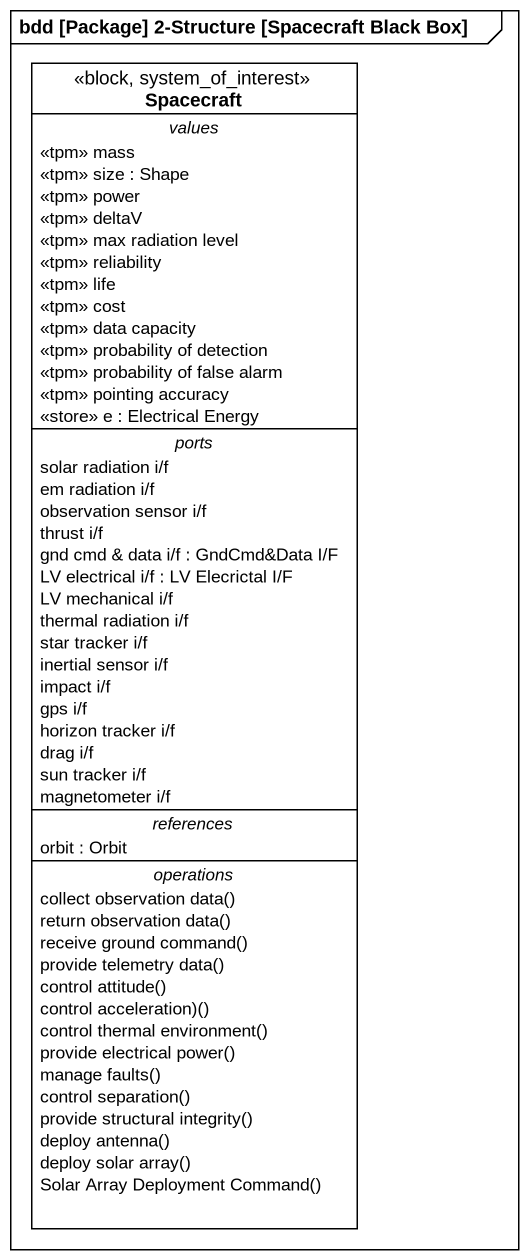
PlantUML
@startuml
mainframe bdd [Package] 2-Structure [Spacecraft Black Box]
hide circle
hide empty members
class Spacecraft <<block, system_of_interest>> {
  -- values --
  <<tpm>> mass
  <<tpm>> size : Shape
  <<tpm>> power
  <<tpm>> deltaV
  <<tpm>> max radiation level
  <<tpm>> reliability
  <<tpm>> life
  <<tpm>> cost
  <<tpm>> data capacity
  <<tpm>> probability of detection
  <<tpm>> probability of false alarm
  <<tpm>> pointing accuracy
  <<store>> e : Electrical Energy
  -- ports --
  solar radiation i/f
  em radiation i/f
  observation sensor i/f
  thrust i/f
  gnd cmd & data i/f : GndCmd&Data I/F
  LV electrical i/f : LV Elecrictal I/F
  LV mechanical i/f
  thermal radiation i/f
  star tracker i/f
  inertial sensor i/f
  impact i/f
  gps i/f
  horizon tracker i/f
  drag i/f
  sun tracker i/f
  magnetometer i/f
  -- references --
  orbit : Orbit
  -- operations --
  collect observation data()
  return observation data()
  receive ground command()
  provide telemetry data()
  control attitude()
  control acceleration)()
  control thermal environment()
  provide electrical power()
  manage faults()
  control separation()
  provide structural integrity()
  deploy antenna()
  deploy solar array()
  Solar Array Deployment Command()
}
@enduml
